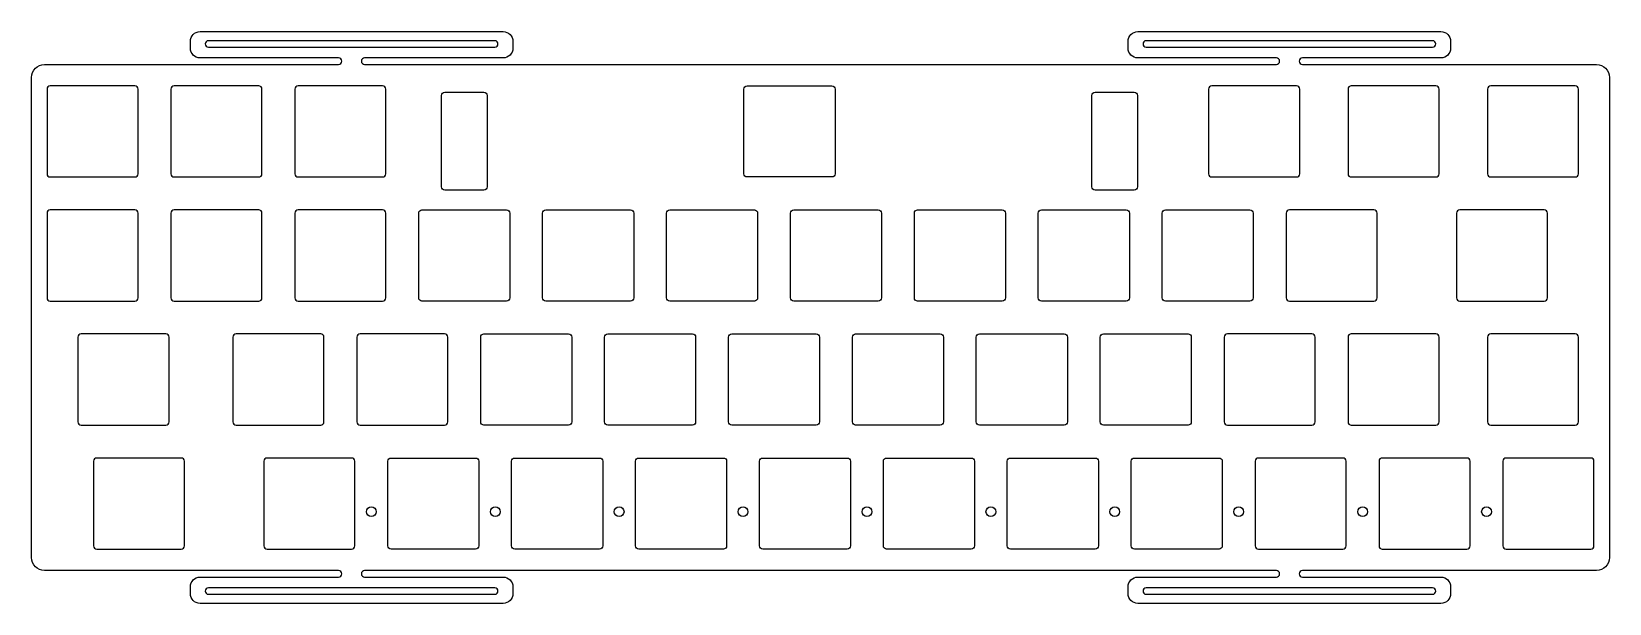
# Model space of a CAD drawing. Header units: millimetres. Extents: x -243 to 0, y -6 to 82.
import ezdxf

# ---------------------------------------------------------------- set-up
doc = ezdxf.new("R2010")
doc.units = ezdxf.units.MM
doc.layers.get('0').update_dxf_attribs({"linetype": 'CONTINUOUS'})

msp = doc.modelspace()

# ---------------------------------------------------------------- linework, layer by layer
for points in [[(-240.7375, 76.95), (-195.5265, 76.95, 1), (-195.5265, 77.95), (-216.8265, 77.95, -0.414213562), (-218.3265, 79.45), (-218.3265, 80.5, -0.414213562), (-216.8265, 82), (-170.2265, 82, -0.414213562), (-168.7265, 80.5), (-168.7265, 79.45, -0.414213562), (-170.2265, 77.95), (-191.5265, 77.95, 1), (-191.5265, 76.95), (-51.361, 76.95, 1), (-51.361, 77.95), (-72.661, 77.95, -0.414213562), (-74.161, 79.45), (-74.161, 80.5, -0.414213562), (-72.661, 82), (-26.061, 82, -0.414213562), (-24.561, 80.5), (-24.561, 79.45, -0.414213562), (-26.061, 77.95), (-47.361, 77.95, 1), (-47.361, 76.95), (-2.15, 76.95, -0.414213562), (-0.15, 74.95), (-0.15, 1.25, -0.414213562), (-2.15, -0.75), (-47.361, -0.75, 1), (-47.361, -1.75), (-26.061, -1.75, -0.414213562), (-24.561, -3.25), (-24.561, -4.3, -0.414213562), (-26.061, -5.8), (-72.661, -5.8, -0.414213562), (-74.161, -4.3), (-74.161, -3.25, -0.414213562), (-72.661, -1.75), (-51.361, -1.75, 1), (-51.361, -0.75), (-191.5265, -0.75, 1), (-191.5265, -1.75), (-170.2265, -1.75, -0.414213562), (-168.7265, -3.25), (-168.7265, -4.3, -0.414213562), (-170.2265, -5.8), (-216.8265, -5.8, -0.414213562), (-218.3265, -4.3), (-218.3265, -3.25, -0.414213562), (-216.8265, -1.75), (-195.5265, -1.75, 1), (-195.5265, -0.75), (-240.7375, -0.75, -0.414213562), (-242.7375, 1.25), (-242.7375, 74.95, -0.414213562)], [(-215.5265, 79.6), (-171.5265, 79.6, 1), (-171.5265, 80.6), (-215.5265, 80.6, 1)], [(-71.361, 79.6), (-27.361, 79.6, 1), (-27.361, 80.6), (-71.361, 80.6, 1)], [(-226.8625, 73.675), (-239.8625, 73.675, 0.414213562), (-240.3625, 73.175), (-240.3625, 60.175, 0.414213562), (-239.8625, 59.675), (-226.8625, 59.675, 0.414213562), (-226.3625, 60.175), (-226.3625, 73.175, 0.414213562)], [(-220.8125, 59.675), (-207.8125, 59.675, 0.414213562), (-207.3125, 60.175), (-207.3125, 73.175, 0.414213562), (-207.8125, 73.675), (-220.8125, 73.675, 0.414213562), (-221.3125, 73.175), (-221.3125, 60.175, 0.414213562)], [(-201.7625, 59.675), (-188.7625, 59.675, 0.414213562), (-188.2625, 60.175), (-188.2625, 73.175, 0.414213562), (-188.7625, 73.675), (-201.7625, 73.675, 0.414213562), (-202.2625, 73.175), (-202.2625, 60.175, 0.414213562)], [(-119.70625, 73.675, -0.414213562), (-119.20625, 73.175), (-119.20625, 60.175, -0.414213562), (-119.70625, 59.675), (-132.70625, 59.675, -0.414213562), (-133.20625, 60.175), (-133.20625, 73.175, -0.414213562), (-132.70625, 73.675)], [(-48.26875, 73.675), (-61.26875, 73.675, 0.414213562), (-61.76875, 73.175), (-61.76875, 60.175, 0.414213562), (-61.26875, 59.675), (-48.26875, 59.675, 0.414213562), (-47.76875, 60.175), (-47.76875, 73.175, 0.414213562)], [(-39.8375, 59.675), (-26.8375, 59.675, 0.414213562), (-26.3375, 60.175), (-26.3375, 73.175, 0.414213562), (-26.8375, 73.675), (-39.8375, 73.675, 0.414213562), (-40.3375, 73.175), (-40.3375, 60.175, 0.414213562)], [(-5.40625, 73.675), (-18.40625, 73.675, 0.414213562), (-18.90625, 73.175), (-18.90625, 60.175, 0.414213562), (-18.40625, 59.675), (-5.40625, 59.675, 0.414213562), (-4.90625, 60.175), (-4.90625, 73.175, 0.414213562)], [(-173.20625, 72.675, -0.414213562), (-172.70625, 72.175), (-172.70625, 58.175, -0.414213562), (-173.20625, 57.675), (-179.20625, 57.675, -0.414213562), (-179.70625, 58.175), (-179.70625, 72.175, -0.414213562), (-179.20625, 72.675)], [(-79.70625, 72.175, -0.414213562), (-79.20625, 72.675), (-73.20625, 72.675, -0.414213562), (-72.70625, 72.175), (-72.70625, 58.175, -0.414213562), (-73.20625, 57.675), (-79.20625, 57.675, -0.414213562), (-79.70625, 58.175)], [(-226.8625, 54.625), (-239.8625, 54.625, 0.414213562), (-240.3625, 54.125), (-240.3625, 41.125, 0.414213562), (-239.8625, 40.625), (-226.8625, 40.625, 0.414213562), (-226.3625, 41.125), (-226.3625, 54.125, 0.414213562)], [(-220.8125, 40.625), (-207.8125, 40.625, 0.414213562), (-207.3125, 41.125), (-207.3125, 54.125, 0.414213562), (-207.8125, 54.625), (-220.8125, 54.625, 0.414213562), (-221.3125, 54.125), (-221.3125, 41.125, 0.414213562)], [(-201.7625, 40.625), (-188.7625, 40.625, 0.414213562), (-188.2625, 41.125), (-188.2625, 54.125, 0.414213562), (-188.7625, 54.625), (-201.7625, 54.625, 0.414213562), (-202.2625, 54.125), (-202.2625, 41.125, 0.414213562)], [(-169.7125, 54.625, -0.414213562), (-169.2125, 54.125), (-169.2125, 41.125, -0.414213562), (-169.7125, 40.625), (-182.7125, 40.625, -0.414213562), (-183.2125, 41.125), (-183.2125, 54.125, -0.414213562), (-182.7125, 54.625)], [(-164.1625, 54.125, -0.414213562), (-163.6625, 54.625), (-150.6625, 54.625, -0.414213562), (-150.1625, 54.125), (-150.1625, 41.125, -0.414213562), (-150.6625, 40.625), (-163.6625, 40.625, -0.414213562), (-164.1625, 41.125)], [(-145.1125, 54.125, -0.414213562), (-144.6125, 54.625), (-131.6125, 54.625, -0.414213562), (-131.1125, 54.125), (-131.1125, 41.125, -0.414213562), (-131.6125, 40.625), (-144.6125, 40.625, -0.414213562), (-145.1125, 41.125)], [(-126.0625, 54.125, -0.414213562), (-125.5625, 54.625), (-112.5625, 54.625, -0.414213562), (-112.0625, 54.125), (-112.0625, 41.125, -0.414213562), (-112.5625, 40.625), (-125.5625, 40.625, -0.414213562), (-126.0625, 41.125)], [(-107.0125, 54.125, -0.414213562), (-106.5125, 54.625), (-93.5125, 54.625, -0.414213562), (-93.0125, 54.125), (-93.0125, 41.125, -0.414213562), (-93.5125, 40.625), (-106.5125, 40.625, -0.414213562), (-107.0125, 41.125)], [(-74.4625, 54.625, -0.414213562), (-73.9625, 54.125), (-73.9625, 41.125, -0.414213562), (-74.4625, 40.625), (-87.4625, 40.625, -0.414213562), (-87.9625, 41.125), (-87.9625, 54.125, -0.414213562), (-87.4625, 54.625)], [(-55.4125, 54.625, -0.414213562), (-54.9125, 54.125), (-54.9125, 41.125, -0.414213562), (-55.4125, 40.625), (-68.4125, 40.625, -0.414213562), (-68.9125, 41.125), (-68.9125, 54.125, -0.414213562), (-68.4125, 54.625)], [(-49.3625, 40.625), (-36.3625, 40.625, 0.414213562), (-35.8625, 41.125), (-35.8625, 54.125, 0.414213562), (-36.3625, 54.625), (-49.3625, 54.625, 0.414213562), (-49.8625, 54.125), (-49.8625, 41.125, 0.414213562)], [(-10.16875, 54.625), (-23.16875, 54.625, 0.414213562), (-23.66875, 54.125), (-23.66875, 41.125, 0.414213562), (-23.16875, 40.625), (-10.16875, 40.625, 0.414213562), (-9.66875, 41.125), (-9.66875, 54.125, 0.414213562)], [(-222.1, 35.575), (-235.1, 35.575, 0.414213562), (-235.6, 35.075), (-235.6, 22.075, 0.414213562), (-235.1, 21.575), (-222.1, 21.575, 0.414213562), (-221.6, 22.075), (-221.6, 35.075, 0.414213562)], [(-211.2875, 21.575), (-198.2875, 21.575, 0.414213562), (-197.7875, 22.075), (-197.7875, 35.075, 0.414213562), (-198.2875, 35.575), (-211.2875, 35.575, 0.414213562), (-211.7875, 35.075), (-211.7875, 22.075, 0.414213562)], [(-179.2375, 35.575), (-192.2375, 35.575, 0.414213562), (-192.7375, 35.075), (-192.7375, 22.075, 0.414213562), (-192.2375, 21.575), (-179.2375, 21.575, 0.414213562), (-178.7375, 22.075), (-178.7375, 35.075, 0.414213562)], [(-160.1875, 35.575, -0.414213562), (-159.6875, 35.075), (-159.6875, 22.075, -0.414213562), (-160.1875, 21.575), (-173.1875, 21.575, -0.414213562), (-173.6875, 22.075), (-173.6875, 35.075, -0.414213562), (-173.1875, 35.575)], [(-154.6375, 35.075, -0.414213562), (-154.1375, 35.575), (-141.1375, 35.575, -0.414213562), (-140.6375, 35.075), (-140.6375, 22.075, -0.414213562), (-141.1375, 21.575), (-154.1375, 21.575, -0.414213562), (-154.6375, 22.075)], [(-135.5875, 35.075, -0.414213562), (-135.0875, 35.575), (-122.0875, 35.575, -0.414213562), (-121.5875, 35.075), (-121.5875, 22.075, -0.414213562), (-122.0875, 21.575), (-135.0875, 21.575, -0.414213562), (-135.5875, 22.075)], [(-116.5375, 35.075, -0.414213562), (-116.0375, 35.575), (-103.0375, 35.575, -0.414213562), (-102.5375, 35.075), (-102.5375, 22.075, -0.414213562), (-103.0375, 21.575), (-116.0375, 21.575, -0.414213562), (-116.5375, 22.075)], [(-83.9875, 35.575, -0.414213562), (-83.4875, 35.075), (-83.4875, 22.075, -0.414213562), (-83.9875, 21.575), (-96.9875, 21.575, -0.414213562), (-97.4875, 22.075), (-97.4875, 35.075, -0.414213562), (-96.9875, 35.575)], [(-64.9375, 35.575, -0.414213562), (-64.4375, 35.075), (-64.4375, 22.075, -0.414213562), (-64.9375, 21.575), (-77.9375, 21.575, -0.414213562), (-78.4375, 22.075), (-78.4375, 35.075, -0.414213562), (-77.9375, 35.575)], [(-58.8875, 21.575), (-45.8875, 21.575, 0.414213562), (-45.3875, 22.075), (-45.3875, 35.075, 0.414213562), (-45.8875, 35.575), (-58.8875, 35.575, 0.414213562), (-59.3875, 35.075), (-59.3875, 22.075, 0.414213562)], [(-39.8375, 21.575), (-26.8375, 21.575, 0.414213562), (-26.3375, 22.075), (-26.3375, 35.075, 0.414213562), (-26.8375, 35.575), (-39.8375, 35.575, 0.414213562), (-40.3375, 35.075), (-40.3375, 22.075, 0.414213562)], [(-5.40625, 35.575), (-18.40625, 35.575, 0.414213562), (-18.90625, 35.075), (-18.90625, 22.075, 0.414213562), (-18.40625, 21.575), (-5.40625, 21.575, 0.414213562), (-4.90625, 22.075), (-4.90625, 35.075, 0.414213562)], [(-219.71875, 16.525), (-232.71875, 16.525, 0.414213562), (-233.21875, 16.025), (-233.21875, 3.025, 0.414213562), (-232.71875, 2.525), (-219.71875, 2.525, 0.414213562), (-219.21875, 3.025), (-219.21875, 16.025, 0.414213562)], [(-206.525, 2.525), (-193.525, 2.525, 0.414213562), (-193.025, 3.025), (-193.025, 16.025, 0.414213562), (-193.525, 16.525), (-206.525, 16.525, 0.414213562), (-207.025, 16.025), (-207.025, 3.025, 0.414213562)], [(-187.975, 16.025, -0.414213562), (-187.475, 16.525), (-174.475, 16.525, -0.414213562), (-173.975, 16.025), (-173.975, 3.025, -0.414213562), (-174.475, 2.525), (-187.475, 2.525, -0.414213562), (-187.975, 3.025)], [(-168.925, 16.025, -0.414213562), (-168.425, 16.525), (-155.425, 16.525, -0.414213562), (-154.925, 16.025), (-154.925, 3.025, -0.414213562), (-155.425, 2.525), (-168.425, 2.525, -0.414213562), (-168.925, 3.025)], [(-149.875, 16.025, -0.414213562), (-149.375, 16.525), (-136.375, 16.525, -0.414213562), (-135.875, 16.025), (-135.875, 3.025, -0.414213562), (-136.375, 2.525), (-149.375, 2.525, -0.414213562), (-149.875, 3.025)], [(-130.825, 16.025, -0.414213562), (-130.325, 16.525), (-117.325, 16.525, -0.414213562), (-116.825, 16.025), (-116.825, 3.025, -0.414213562), (-117.325, 2.525), (-130.325, 2.525, -0.414213562), (-130.825, 3.025)], [(-111.775, 16.025, -0.414213562), (-111.275, 16.525), (-98.275, 16.525, -0.414213562), (-97.775, 16.025), (-97.775, 3.025, -0.414213562), (-98.275, 2.525), (-111.275, 2.525, -0.414213562), (-111.775, 3.025)], [(-92.725, 16.025, -0.414213562), (-92.225, 16.525), (-79.225, 16.525, -0.414213562), (-78.725, 16.025), (-78.725, 3.025, -0.414213562), (-79.225, 2.525), (-92.225, 2.525, -0.414213562), (-92.725, 3.025)], [(-73.675, 16.025, -0.414213562), (-73.175, 16.525), (-60.175, 16.525, -0.414213562), (-59.675, 16.025), (-59.675, 3.025, -0.414213562), (-60.175, 2.525), (-73.175, 2.525, -0.414213562), (-73.675, 3.025)], [(-54.125, 2.525), (-41.125, 2.525, 0.414213562), (-40.625, 3.025), (-40.625, 16.025, 0.414213562), (-41.125, 16.525), (-54.125, 16.525, 0.414213562), (-54.625, 16.025), (-54.625, 3.025, 0.414213562)], [(-35.075, 2.525), (-22.075, 2.525, 0.414213562), (-21.575, 3.025), (-21.575, 16.025, 0.414213562), (-22.075, 16.525), (-35.075, 16.525, 0.414213562), (-35.575, 16.025), (-35.575, 3.025, 0.414213562)], [(-3.025, 16.525), (-16.025, 16.525, 0.414213562), (-16.525, 16.025), (-16.525, 3.025, 0.414213562), (-16.025, 2.525), (-3.025, 2.525, 0.414213562), (-2.525, 3.025), (-2.525, 16.025, 0.414213562)], [(-171.5265, -3.4), (-215.5265, -3.4, 1), (-215.5265, -4.4), (-171.5265, -4.4, 1)], [(-27.361, -3.4), (-71.361, -3.4, 1), (-71.361, -4.4), (-27.361, -4.4, 1)]]:
    msp.add_lwpolyline(points, format="xyb", close=True)
for centre in [(-190.5, 8.275), (-171.45, 8.275), (-152.4, 8.275), (-133.35, 8.275), (-114.3, 8.275), (-95.25, 8.275), (-76.2, 8.275), (-57.15, 8.275), (-38.1, 8.275), (-19.05, 8.275)]:
    msp.add_circle(centre, 0.75)

doc.saveas('drawing.dxf')
